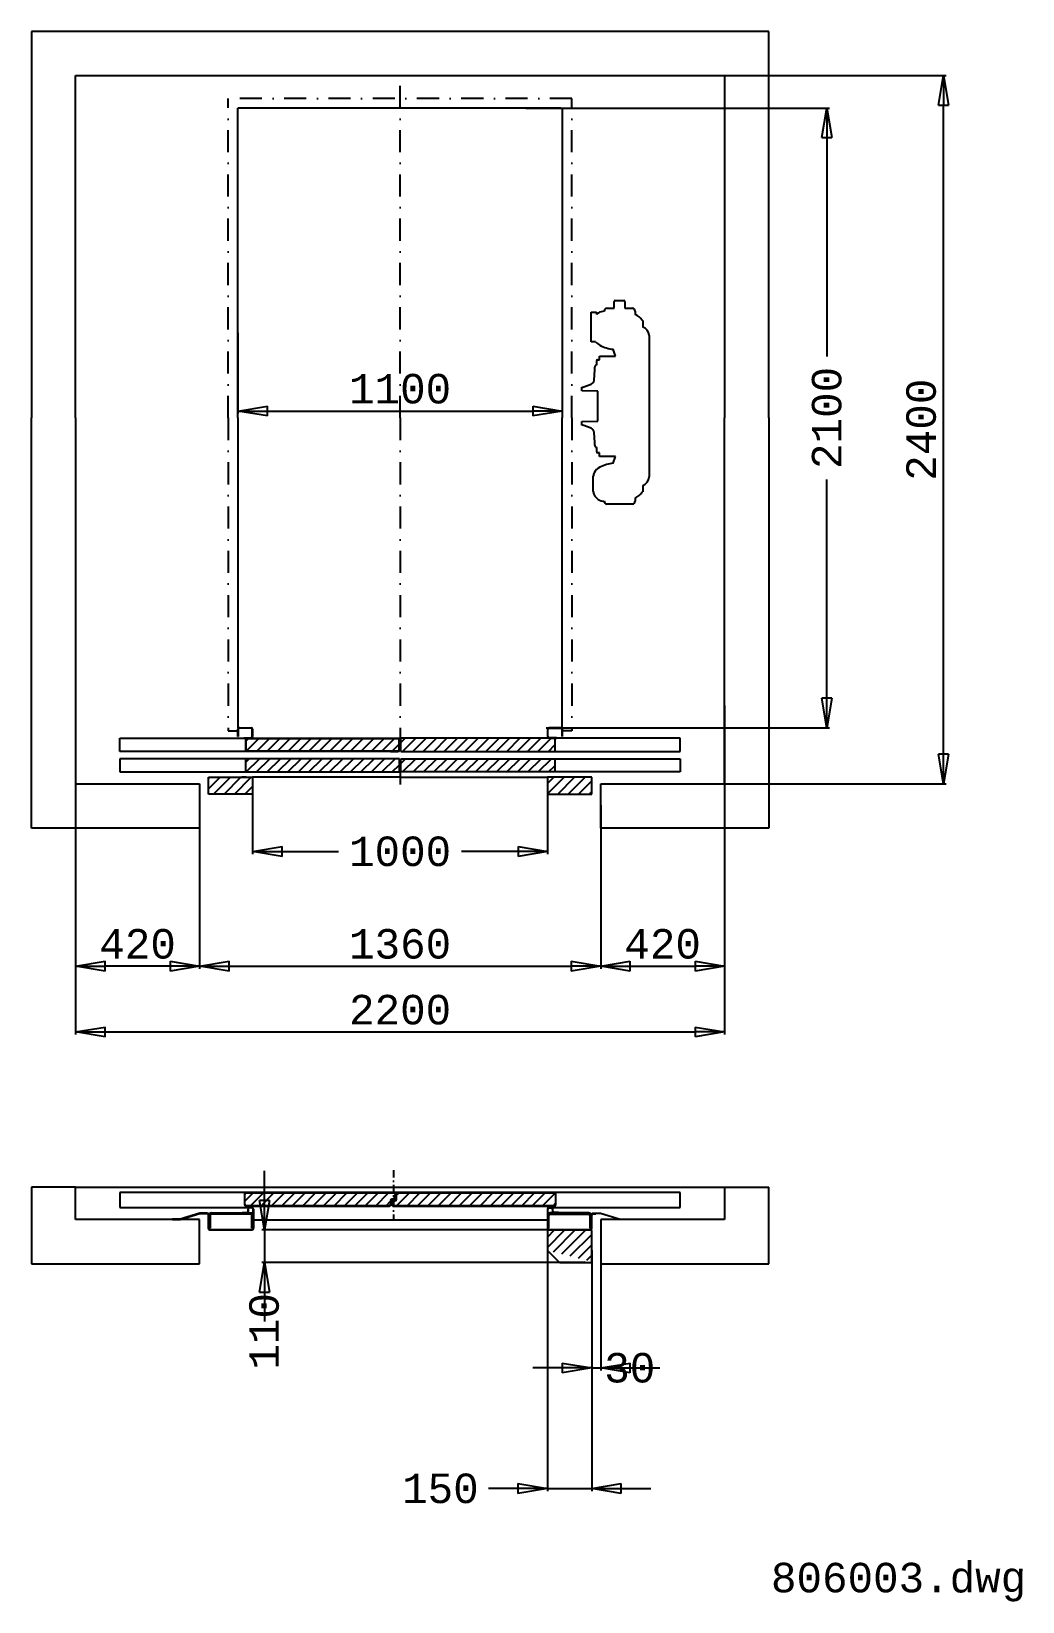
# Model space of a CAD drawing. Extents: x 66121 to 89453, y -8534 to 10021.
# Drawn here: x 75736 to 79096, y -2275 to 3047 of the extents above; entities that cross this region are included whole.
import ezdxf

# ---------------------------------------------------------------- set-up
doc = ezdxf.new("R2010")
doc.units = 0
doc.header["$LTSCALE"] = 50
doc.header["$MEASUREMENT"] = 0
doc.linetypes.add('DASHDOT', pattern=[1, 0.5, -0.25, 0, -0.25])
doc.layers.get('0').update_dxf_attribs({"linetype": 'CONTINUOUS'})
doc.layers.get('Defpoints').update_dxf_attribs({"linetype": 'CONTINUOUS'})
for name, color, linetype in [('CONT_35', 250, 'CONTINUOUS'), ('CONT_70', 5, 'CONTINUOUS'), ('DASHD_35', 40, 'DASHDOT'), ('DIM_MM', 7, 'CONTINUOUS'), ('HATCH_35', 6, 'CONTINUOUS'), ('TEXT_50', 7, 'CONTINUOUS')]:
    doc.layers.add(name, color=color, linetype=linetype)
doc.styles.get("Standard").update_dxf_attribs({"font": 'monotxt'})
doc.dimstyles.get("Standard").update_dxf_attribs({"dimscale": 50, "dimtxt": 2, "dimasz": 2, "dimexe": 0.18, "dimexo": 0, "dimgap": 0.5, "dimtad": 1, "dimdec": 0, "dimrnd": 1, "dimzin": 0, "dimdsep": 46, "dimtxsty": 'Standard', "dimblk": 'CLOSED', "dimcen": 0.09, "dimadec": 0, "dimazin": 0, "dimtfac": 1, "dimtdec": 0, "dimtmove": 2, "dimatfit": 0, "dimldrblk": 'CLOSED', "dimfxl": 1, "dimtolj": 1, "dimtzin": 0, "dimarcsym": 0})
pattern_1 = [(45, (67792.71502638557, -99032.94352298719), (-17.67766952966369, 17.67766952966369), [])]

# ---------------------------------------------------------------- blocks, each defined once
blk = doc.blocks.new('_Closed')
at = {"color": 0, "linetype": 'Continuous', "lineweight": -2}
for p, q in [((-1, 0.1666666666666667), (0, 0)), ((-1, 0.1666666666666667), (-1, -0.1666666666666667)), ((0, 0), (-1, -0.1666666666666667)), ((0, 0), (-1, 0))]:
    blk.add_line(p, q, dxfattribs=at)
blk = doc.blocks.new('*D61')
at = {"layer": 'Defpoints', "color": 0, "transparency": 16777216}
for p in [(77485.2187499195, -1056.470249636854), (77635.44609991956, -1083.788274086253), (77635.44609991956, -1891.462171250952)]:
    blk.add_point(p, dxfattribs=at)
at = {"layer": 'DIM_MM', "color": 0, "lineweight": -2, "transparency": 16777216}
for p, q in [((77485.2187499195, -1056.470249636854), (77485.2187499195, -1900.462171250952)), ((77635.44609991956, -1083.788274086253), (77635.44609991956, -1900.462171250952)), ((77385.2187499195, -1891.462171250952), (77285.2187499195, -1891.462171250952)), ((77485.2187499195, -1891.462171250952), (77635.44609991956, -1891.462171250952)), ((77735.44609991956, -1891.462171250952), (77835.44609991956, -1891.462171250952))]:
    blk.add_line(p, q, dxfattribs=at)
at = {"layer": 'DIM_MM', "color": 0, "lineweight": -2, "transparency": 16777216, "xscale": 100, "yscale": 100, "zscale": 100}
blk.add_blockref('_Closed', (77485.2187499195, -1891.462171250952), dxfattribs=at)
at = {"layer": 'DIM_MM', "color": 0, "lineweight": -2, "transparency": 16777216, "xscale": 100, "yscale": 100, "zscale": 100, "rotation": 180}
blk.add_blockref('_Closed', (77635.44609991956, -1891.462171250952), dxfattribs=at)
at = {"layer": 'DIM_MM', "color": 0, "transparency": 16777216, "insert": (77122.49256089464, -1891.462171250952), "char_height": 100, "attachment_point": 5}
blk.add_mtext('\\A1;150', dxfattribs=at)
blk = doc.blocks.new('*D62')
at = {"layer": 'Defpoints', "color": 0, "transparency": 16777216}
for p in [(77561.51435027292, -1015.115152885786), (76526.0827219722, -1125.600052884982), (77609.61819287293, -1125.600052884982)]:
    blk.add_point(p, dxfattribs=at)
at = {"layer": 'DIM_MM', "color": 0, "lineweight": -2, "transparency": 16777216}
for p, q in [((76526.0827219722, -915.115152885786), (76526.0827219722, -815.115152885786)), ((77561.51435027292, -1015.115152885786), (76517.0827219722, -1015.115152885786)), ((76526.0827219722, -1015.115152885786), (76526.0827219722, -1125.600052884982)), ((77609.61819287293, -1125.600052884982), (76517.0827219722, -1125.600052884982)), ((76526.0827219722, -1225.600052884982), (76526.0827219722, -1325.600052884982))]:
    blk.add_line(p, q, dxfattribs=at)
at = {"layer": 'DIM_MM', "color": 0, "lineweight": -2, "transparency": 16777216, "xscale": 100, "yscale": 100, "zscale": 100}
for p, rotation in [((76526.0827219722, -1015.115152885786), 270), ((76526.0827219722, -1125.600052884982), 90)]:
    blk.add_blockref('_Closed', p, dxfattribs=dict(at, rotation=rotation))
at = {"layer": 'DIM_MM', "color": 0, "transparency": 16777216, "insert": (76525.30753097628, -1358.643813633358), "char_height": 100, "attachment_point": 5, "rotation": 90}
blk.add_mtext('\\A1;110', dxfattribs=at)
blk = doc.blocks.new('*D63')
at = {"layer": 'Defpoints', "color": 0, "transparency": 16777216}
for p in [(75885.89156991118, 803.6057541132941), (78085.89156991118, 762.4057541136317), (78085.89156991118, -344.0942458866029)]:
    blk.add_point(p, dxfattribs=at)
at = {"layer": 'DIM_MM', "color": 0, "lineweight": -2, "transparency": 16777216}
for p, q in [((75885.89156991118, 803.6057541132941), (75885.89156991118, -353.0942458866029)), ((78085.89156991118, 762.4057541136317), (78085.89156991118, -353.0942458866029)), ((75985.89156991118, -344.0942458866029), (77985.89156991118, -344.0942458866029))]:
    blk.add_line(p, q, dxfattribs=at)
at = {"layer": 'DIM_MM', "color": 0, "lineweight": -2, "transparency": 16777216, "xscale": 100, "yscale": 100, "zscale": 100, "rotation": 180}
blk.add_blockref('_Closed', (75885.89156991118, -344.0942458866029), dxfattribs=at)
at = {"layer": 'DIM_MM', "color": 0, "lineweight": -2, "transparency": 16777216, "xscale": 100, "yscale": 100, "zscale": 100}
blk.add_blockref('_Closed', (78085.89156991118, -344.0942458866029), dxfattribs=at)
at = {"layer": 'DIM_MM', "color": 0, "transparency": 16777216, "insert": (76985.89156991118, -269.0942458866029), "char_height": 100, "attachment_point": 5}
blk.add_mtext('\\A1;2200', dxfattribs=at)
blk = doc.blocks.new('*D64')
at = {"layer": 'Defpoints', "color": 0, "transparency": 16777216}
for p in [(76305.89156990798, 410.0057541138704), (77665.89156990792, 424.5057541135502), (77665.89156990792, -121.0242458865941)]:
    blk.add_point(p, dxfattribs=at)
at = {"layer": 'DIM_MM', "color": 0, "lineweight": -2, "transparency": 16777216}
for p, q in [((76305.89156990798, 410.0057541138704), (76305.89156990798, -130.0242458865941)), ((77665.89156990792, 424.5057541135502), (77665.89156990792, -130.0242458865941)), ((76405.89156990798, -121.0242458865941), (77565.89156990792, -121.0242458865941))]:
    blk.add_line(p, q, dxfattribs=at)
at = {"layer": 'DIM_MM', "color": 0, "lineweight": -2, "transparency": 16777216, "xscale": 100, "yscale": 100, "zscale": 100, "rotation": 180}
blk.add_blockref('_Closed', (76305.89156990798, -121.0242458865941), dxfattribs=at)
at = {"layer": 'DIM_MM', "color": 0, "lineweight": -2, "transparency": 16777216, "xscale": 100, "yscale": 100, "zscale": 100}
blk.add_blockref('_Closed', (77665.89156990792, -121.0242458865941), dxfattribs=at)
at = {"layer": 'DIM_MM', "color": 0, "transparency": 16777216, "insert": (76985.89156990795, -46.02424588659413), "char_height": 100, "attachment_point": 5}
blk.add_mtext('\\A1;1360', dxfattribs=at)
blk = doc.blocks.new('*D65')
at = {"layer": 'Defpoints', "color": 0, "transparency": 16777216}
for p in [(76485.89156990801, 482.5057541137248), (77485.8915699079, 484.8057541138296), (77485.8915699079, 267.5957541134885)]:
    blk.add_point(p, dxfattribs=at)
at = {"layer": 'DIM_MM', "color": 0, "lineweight": -2, "transparency": 16777216}
for p, q in [((76485.89156990801, 482.5057541137248), (76485.89156990801, 258.5957541134885)), ((77485.8915699079, 484.8057541138296), (77485.8915699079, 258.5957541134885)), ((76585.89156990801, 267.5957541134885), (76777.55823657462, 267.5957541134885)), ((77385.8915699079, 267.5957541134885), (77194.22490324128, 267.5957541134885))]:
    blk.add_line(p, q, dxfattribs=at)
at = {"layer": 'DIM_MM', "color": 0, "lineweight": -2, "transparency": 16777216, "xscale": 100, "yscale": 100, "zscale": 100, "rotation": 180}
blk.add_blockref('_Closed', (76485.89156990801, 267.5957541134885), dxfattribs=at)
at = {"layer": 'DIM_MM', "color": 0, "lineweight": -2, "transparency": 16777216, "xscale": 100, "yscale": 100, "zscale": 100}
blk.add_blockref('_Closed', (77485.8915699079, 267.5957541134885), dxfattribs=at)
at = {"layer": 'DIM_MM', "color": 0, "transparency": 16777216, "insert": (76985.89156990795, 267.5957541134885), "char_height": 100, "attachment_point": 5}
blk.add_mtext('\\A1;1000', dxfattribs=at)
blk = doc.blocks.new('*D66')
at = {"layer": 'Defpoints', "color": 0, "transparency": 16777216}
for p in [(76435.89156990728, 2025.605754113407), (77535.89156990801, 1954.305754113797), (77535.89156990801, 1760.505754113605)]:
    blk.add_point(p, dxfattribs=at)
at = {"layer": 'DIM_MM', "color": 0, "lineweight": -2, "transparency": 16777216}
for p, q in [((76435.89156990728, 2025.605754113407), (76435.89156990728, 1751.505754113605)), ((77535.89156990801, 1954.305754113797), (77535.89156990801, 1751.505754113605)), ((76535.89156990728, 1760.505754113605), (77435.89156990801, 1760.505754113605))]:
    blk.add_line(p, q, dxfattribs=at)
at = {"layer": 'DIM_MM', "color": 0, "lineweight": -2, "transparency": 16777216, "xscale": 100, "yscale": 100, "zscale": 100, "rotation": 180}
blk.add_blockref('_Closed', (76435.89156990728, 1760.505754113605), dxfattribs=at)
at = {"layer": 'DIM_MM', "color": 0, "lineweight": -2, "transparency": 16777216, "xscale": 100, "yscale": 100, "zscale": 100}
blk.add_blockref('_Closed', (77535.89156990801, 1760.505754113605), dxfattribs=at)
at = {"layer": 'DIM_MM', "color": 0, "transparency": 16777216, "insert": (76985.89156990765, 1835.505754113605), "char_height": 100, "attachment_point": 5}
blk.add_mtext('\\A1;1100', dxfattribs=at)
blk = doc.blocks.new('*D67')
at = {"layer": 'Defpoints', "color": 0, "transparency": 16777216}
for p in [(75885.89156991118, 659.7057541134454), (76305.89156990807, 434.5057541134047), (75885.89156991118, -121.0242458865941)]:
    blk.add_point(p, dxfattribs=at)
at = {"layer": 'DIM_MM', "color": 0, "lineweight": -2, "transparency": 16777216}
for p, q in [((75885.89156991118, 659.7057541134454), (75885.89156991118, -130.0242458865941)), ((76305.89156990807, 434.5057541134047), (76305.89156990807, -130.0242458865941)), ((76205.89156990807, -121.0242458865941), (75985.89156991118, -121.0242458865941))]:
    blk.add_line(p, q, dxfattribs=at)
at = {"layer": 'DIM_MM', "color": 0, "lineweight": -2, "transparency": 16777216, "xscale": 100, "yscale": 100, "zscale": 100, "rotation": 180}
blk.add_blockref('_Closed', (75885.89156991118, -121.0242458865941), dxfattribs=at)
at = {"layer": 'DIM_MM', "color": 0, "lineweight": -2, "transparency": 16777216, "xscale": 100, "yscale": 100, "zscale": 100}
blk.add_blockref('_Closed', (76305.89156990807, -121.0242458865941), dxfattribs=at)
at = {"layer": 'DIM_MM', "color": 0, "transparency": 16777216, "insert": (76095.89156990963, -46.02424588659414), "char_height": 100, "attachment_point": 5}
blk.add_mtext('\\A1;420', dxfattribs=at)
blk = doc.blocks.new('*D91')
at = {"layer": 'Defpoints', "color": 0, "transparency": 16777216}
for p in [(77635.44609991956, -1083.412779956705), (77665.89156991974, -1088.859644496375), (77665.89156991974, -1482.724798066918)]:
    blk.add_point(p, dxfattribs=at)
at = {"layer": 'DIM_MM', "color": 0, "lineweight": -2, "transparency": 16777216}
for p, q in [((77635.44609991956, -1083.412779956705), (77635.44609991956, -1491.724798066918)), ((77665.89156991974, -1088.859644496375), (77665.89156991974, -1491.724798066918)), ((77535.44609991956, -1482.724798066918), (77435.44609991956, -1482.724798066918)), ((77635.44609991956, -1482.724798066918), (77665.89156991974, -1482.724798066918)), ((77765.89156991974, -1482.724798066918), (77865.89156991974, -1482.724798066918))]:
    blk.add_line(p, q, dxfattribs=at)
at = {"layer": 'DIM_MM', "color": 0, "lineweight": -2, "transparency": 16777216, "xscale": 100, "yscale": 100, "zscale": 100}
blk.add_blockref('_Closed', (77635.44609991956, -1482.724798066918), dxfattribs=at)
at = {"layer": 'DIM_MM', "color": 0, "lineweight": -2, "transparency": 16777216, "xscale": 100, "yscale": 100, "zscale": 100, "rotation": 180}
blk.add_blockref('_Closed', (77665.89156991974, -1482.724798066918), dxfattribs=at)
at = {"layer": 'DIM_MM', "color": 0, "transparency": 16777216, "insert": (77764.52297704981, -1482.724798066918), "char_height": 100, "attachment_point": 5}
blk.add_mtext('\\A1;30', dxfattribs=at)
blk = doc.blocks.new('*D92')
at = {"layer": 'Defpoints', "color": 0, "transparency": 16777216}
for p in [(77890.81156991122, 2897.065754114068), (78827.91156991123, 2897.065754114068), (77819.61156991118, 497.0657541133442)]:
    blk.add_point(p, dxfattribs=at)
at = {"layer": 'DIM_MM', "color": 0, "lineweight": -2, "transparency": 16777216}
for p, q in [((77890.81156991122, 2897.065754114068), (78836.91156991123, 2897.065754114068)), ((78827.91156991123, 597.0657541133439), (78827.91156991123, 2797.065754114068)), ((77819.61156991118, 497.0657541133442), (78836.91156991123, 497.0657541133439))]:
    blk.add_line(p, q, dxfattribs=at)
at = {"layer": 'DIM_MM', "color": 0, "lineweight": -2, "transparency": 16777216, "xscale": 100, "yscale": 100, "zscale": 100}
for p, rotation in [((78827.91156991123, 2897.065754114068), 90), ((78827.91156991123, 497.0657541133439), 270)]:
    blk.add_blockref('_Closed', p, dxfattribs=dict(at, rotation=rotation))
at = {"layer": 'DIM_MM', "color": 0, "transparency": 16777216, "insert": (78752.91156991123, 1697.065754113719), "char_height": 100, "attachment_point": 5, "rotation": 90}
blk.add_mtext('\\A1;2400', dxfattribs=at)
blk = doc.blocks.new('*D93')
at = {"layer": 'Defpoints', "color": 0, "transparency": 16777216}
for p in [(77412.2115699102, 2787.065754110576), (78432.71156991119, 2787.065754110576), (77480.7115699118, 687.0657541127621)]:
    blk.add_point(p, dxfattribs=at)
at = {"layer": 'DIM_MM', "color": 0, "lineweight": -2, "transparency": 16777216}
for p, q in [((77412.2115699102, 2787.065754110576), (78441.71156991119, 2787.065754110576)), ((78432.71156991119, 2687.065754110576), (78432.71156991119, 1945.399087444988)), ((78432.71156991119, 787.0657541127617), (78432.71156991119, 1528.732420778321)), ((77480.7115699118, 687.0657541127621), (78441.71156991119, 687.0657541127617))]:
    blk.add_line(p, q, dxfattribs=at)
at = {"layer": 'DIM_MM', "color": 0, "lineweight": -2, "transparency": 16777216, "xscale": 100, "yscale": 100, "zscale": 100}
for p, rotation in [((78432.71156991119, 2787.065754110576), 90), ((78432.71156991119, 687.0657541127617), 270)]:
    blk.add_blockref('_Closed', p, dxfattribs=dict(at, rotation=rotation))
at = {"layer": 'DIM_MM', "color": 0, "transparency": 16777216, "insert": (78432.71156991119, 1737.065754111667), "char_height": 100, "attachment_point": 5, "rotation": 90}
blk.add_mtext('\\A1;2100', dxfattribs=at)
blk = doc.blocks.new('*D94')
at = {"layer": 'Defpoints', "color": 0, "transparency": 16777216}
for p in [(78085.89156991118, 630.7057541133581), (77665.89156990818, 382.1057541136433), (78085.89156991118, -121.0242458865941)]:
    blk.add_point(p, dxfattribs=at)
at = {"layer": 'DIM_MM', "color": 0, "lineweight": -2, "transparency": 16777216}
for p, q in [((78085.89156991118, 630.7057541133581), (78085.89156991118, -130.0242458865941)), ((77665.89156990818, 382.1057541136433), (77665.89156990818, -130.0242458865941)), ((77765.89156990818, -121.0242458865941), (77985.89156991118, -121.0242458865941))]:
    blk.add_line(p, q, dxfattribs=at)
at = {"layer": 'DIM_MM', "color": 0, "lineweight": -2, "transparency": 16777216, "xscale": 100, "yscale": 100, "zscale": 100, "rotation": 180}
blk.add_blockref('_Closed', (77665.89156990818, -121.0242458865941), dxfattribs=at)
at = {"layer": 'DIM_MM', "color": 0, "lineweight": -2, "transparency": 16777216, "xscale": 100, "yscale": 100, "zscale": 100}
blk.add_blockref('_Closed', (78085.89156991118, -121.0242458865941), dxfattribs=at)
at = {"layer": 'DIM_MM', "color": 0, "transparency": 16777216, "insert": (77875.89156990968, -46.02424588659414), "char_height": 100, "attachment_point": 5}
blk.add_mtext('\\A1;420', dxfattribs=at)

msp = doc.modelspace()

# ---------------------------------------------------------------- hatches: boundary and pattern name
at = {"layer": 'HATCH_35'}
h = msp.add_hatch(dxfattribs=at)
h.set_pattern_fill('ANSI31', color=256, scale=200, style=0)
h.set_pattern_definition(pattern_1)
h.paths.add_polyline_path([(76485.8915699081, 519.0657541172877), (76335.89156990818, 519.0657541158325), (76335.8915699081, 462.0657541129513), (76485.89156990801, 462.0657541165892)])
h.paths.add_polyline_path([(76983.39156990804, 582.0657541139262), (76461.39156990801, 582.0657541139262), (76461.39156990801, 537.0657541134897), (76983.39156990804, 537.0657541134897)])
h.paths.add_polyline_path([(76982.39156990801, 651.0657541136206), (76462.39156990795, 651.0657541136206), (76462.39156990795, 608.0657541135915), (76982.39156990801, 608.0657541135915)])
h = msp.add_hatch(dxfattribs=at)
h.set_pattern_fill('ANSI31', color=256, scale=200, style=0)
h.set_pattern_definition(pattern_1)
h.paths.add_polyline_path([(77510.39156990798, 652.0657541116416), (77490.89156990792, 652.0657541116416), (76988.39156990786, 652.0657541136352), (76988.39156990786, 607.0657541139262), (77510.39156990798, 607.0657541139262)])
h.paths.add_polyline_path([(77510.39156990798, 582.0657541139262), (76988.39156990786, 582.0657541139262), (76988.39156990786, 537.0657541134897), (77510.39156990798, 537.0657541134897)])
h.paths.add_polyline_path([(77635.89156990772, 519.0657541158325), (77485.89156990792, 519.0657541172877), (77485.89156990792, 462.0657541165892), (77635.89156990792, 462.0657541122237)])
h = msp.add_hatch(dxfattribs=at)
h.set_pattern_fill('ANSI31', color=256, scale=200, style=0)
h.set_pattern_definition(pattern_1)
edge = h.paths.add_edge_path()
edge.add_line((76949.64753391093, -932.9123838853102), (76463.19316489951, -932.9123838853102))
edge.add_arc((76463.19316489951, -928.8529878850804), 4.059395999981887, 180, 270, ccw=False)
edge.add_line((76459.13376889954, -928.8529878850804), (76459.13376889963, -893.3332728852529))
edge.add_arc((76463.19316489951, -893.3332728852529), 4.059395999845744, 90, 180, ccw=False)
edge.add_line((76463.19316489951, -889.2738768857507), (76964.87026891098, -889.2738768857507))
edge.add_arc((76964.87026891098, -893.3332728852529), 4.059395999999769, 0, 90, ccw=False)
edge.add_line((76968.92966491095, -893.3332728852529), (76968.92966491095, -906.526309885272))
edge.add_arc((76964.87026891098, -906.526309885272), 4.059395999996885, -90, 0, ccw=False)
edge.add_line((76964.87026891098, -910.5857058847741), (76958.78117491101, -910.5857058847741))
edge.add_arc((76958.78117491101, -915.6599508850613), 5.074244999998269, 90, 180)
edge.add_line((76953.70692991099, -915.6599508850613), (76953.70692991099, -928.8529878850804))
edge.add_arc((76949.64753391093, -928.8529878850804), 4.059395999999193, -90, 0, ccw=False)
h = msp.add_hatch(dxfattribs=at)
h.set_pattern_fill('ANSI31', color=256, scale=200, style=0)
h.set_pattern_definition(pattern_1)
edge = h.paths.add_edge_path()
edge.add_arc((76962.84057091095, -928.8529878850804), 4.059395999999769, 180, 270)
edge.add_line((76962.84057091095, -932.9123838853102), (77508.58997492286, -932.9123838853102))
edge.add_arc((77508.58997492286, -928.8529878850804), 4.059395999998616, 270, 360)
edge.add_line((77512.64937092282, -928.8529878850804), (77512.64937092282, -893.3332728852529))
edge.add_arc((77508.58997492286, -893.3332728852529), 4.059395999998616, 0, 90)
edge.add_line((77508.58997492286, -889.2738768857507), (76978.063305911, -889.2738768857507))
edge.add_arc((76978.063305911, -893.3332728852529), 4.059395999999769, 90, 180)
edge.add_line((76974.00390991094, -893.3332728852529), (76974.00390991094, -911.1946152848086))
edge.add_arc((76968.52372531101, -911.1946152848086), 5.480184599999053, -90, 0, ccw=False)
edge.add_line((76968.52372531101, -916.6747998851188), (76962.84057091095, -916.6747998851188))
edge.add_arc((76962.84057091095, -920.7341958853485), 4.059396000000346, 90, 180)
edge.add_line((76958.78117491101, -920.7341958853485), (76958.78117491101, -928.8529878850804))
h = msp.add_hatch(dxfattribs=at)
h.set_pattern_fill('ANSI31', color=256, scale=200, style=0)
h.set_pattern_definition([(45, (67906.13875639728, -99041.94352298719), (-17.67766952966369, 17.67766952966369), [])])
edge = h.paths.add_edge_path()
edge.add_arc((77631.38670391953, -1121.540656884563), 4.059395999999769, 270, 360)
edge.add_arc((77489.27814591955, -1083.324636006828), 4.059395999999769, 180, 225.0000000006586)
edge.add_line((77486.40771948043, -1086.195062445868), (77524.62374035863, -1124.411083323603))
edge.add_line((77527.49416679775, -1125.600052884793), (77631.38670391953, -1125.600052884793))
edge.add_line((77635.44609991947, -1121.540656884563), (77635.44609991947, -1019.174548886554))
edge.add_arc((77631.38670391953, -1019.174548886554), 4.059395999999769, 0, 90)
edge.add_line((77490.29299491961, -1015.115152883414), (77631.38670391962, -1015.115152887052))
edge.add_arc((77489.27814591955, -1019.174548884372), 4.059395999999769, 90, 180)
edge.add_line((77485.2187499195, -1019.174548884372), (77485.2187499195, -1083.324636006828))

# ---------------------------------------------------------------- linework, layer by layer
at = {"layer": 'CONT_35', "ltscale": 3}
for p, q in [((77530.89156982832, 2787.06575411513), (76435.89156990763, 2787.065754073657)), ((76435.89156990708, 1737.065754114403), (76435.89156990763, 2787.065754073657)), ((77535.89156990763, 2787.06575411513), (77535.89156990818, 1737.065754114403)), ((77711.67156990839, 2108.561365302259), (77711.67156990839, 2132.067656476531)), ((77714.67156990836, 2135.067656476414), (77744.4115699084, 2135.067656476414)), ((77747.41156990838, 2132.067656476531), (77747.41156990847, 2108.567420218125)), ((77633.96156971538, 1995.518509282076), (77633.96156971538, 2095.01850928161)), ((77633.96156971538, 2095.01850928161), (77651.46156971541, 2095.018509282338)), ((77651.46156971541, 2095.018509282338), (77651.46156971541, 2087.271826670141)), ((77657.57202632312, 2092.549334660973), (77657.59390784986, 2092.562442208393)), ((77678.17499466971, 2098.981035964491), (77678.20129281678, 2098.982745586065)), ((77686.469868363, 2108.557095739772), (77711.67156990839, 2108.561365302259)), ((77747.41156990847, 2108.567420218125), (77774.14868877767, 2108.571949904101)), ((77774.14868877767, 2108.571949904101), (77774.1486910164, 2108.57194959851)), ((77782.52165959837, 2098.976162675783), (77782.52165959837, 2087.977974202178)), ((77806.42153506557, 2067.282002028762), (77808.28782938432, 2066.76847865335)), ((77808.28782938432, 2066.76847865335), (77808.28782938432, 2045.028478653214)), ((77648.64906453021, 1995.518509282076), (77633.96156971538, 1995.518509282076)), ((77715.63439024246, 1946.725754050814), (77708.66347292802, 1969.776653468827)), ((77829.9615697152, 2016.585559330517), (77829.96156971538, 1536.945948897002)), ((77652.39156993918, 1916.623871005388), (77652.39156993918, 1931.326067838629)), ((77655.39156993918, 1934.326067838512), (77662.39156990859, 1934.326067838512)), ((77662.39156990848, 1946.725754050814), (77715.63439024246, 1946.725754050814)), ((77662.39156990859, 1934.326067838512), (77662.39156990848, 1946.725754050814)), ((77643.34479377037, 1865.505515775541), (77645.8915699083, 1899.765754237407)), ((77645.8915699083, 1899.765754237407), (77645.89156990821, 1908.76575417594)), ((77602.39156990318, 1840.765754114065), (77605.35650547835, 1840.858238058965)), ((77602.39156990309, 1828.765754114531), (77602.39156990318, 1840.765754114065)), ((77655.89156990816, 1827.229489405247), (77602.39156990309, 1828.765754114531)), ((77605.35650547835, 1840.858238058965), (77633.30127022663, 1851.233335065146)), ((77655.89156990816, 1726.302018822273), (77655.89156990816, 1827.229489405247)), ((76435.89156990708, 1737.065754114403), (76435.89156990763, 687.0657541129513)), ((77535.89156990763, 687.0657541129513), (77535.89156990818, 1737.065754113675)), ((77602.39156990309, 1724.765754112988), (77655.89156990816, 1726.302018822273)), ((77602.39156990318, 1712.765754113454), (77602.39156990309, 1724.765754112988)), ((77605.35650547835, 1712.673270168554), (77602.39156990318, 1712.765754113454)), ((77633.30127022663, 1702.298173162373), (77605.35650547835, 1712.673270168554)), ((77645.8915699083, 1653.765753990112), (77643.34479377037, 1688.025992451978)), ((77645.89156990821, 1644.765754050852), (77645.8915699083, 1653.765753990112)), ((77652.39156993918, 1622.205440388891), (77652.39156993918, 1636.907637222132)), ((77662.39156990859, 1619.205440389007), (77655.39156993918, 1619.205440389007)), ((77662.39156990848, 1606.805754176705), (77662.39156990859, 1619.205440389007)), ((77715.63439024246, 1606.805754176705), (77662.39156990848, 1606.805754176705)), ((77708.66347292802, 1583.754854758692), (77715.63439024246, 1606.805754176705)), ((77640.94820304296, 1487.522264776882), (77640.94820304296, 1539.784012081756)), ((77808.28782938441, 1508.503029574305), (77808.28782938441, 1486.763029574169)), ((77774.14868847444, 1444.95956054113), (77686.469868363, 1444.974412487747)), ((77782.52165959837, 1465.553534024613), (77782.52165959837, 1454.555347810921)), ((77808.28782938441, 1486.763029574169), (77806.42153506557, 1486.24950619803)), ((76035.89156990827, 652.0657541138244), (76983.39156990804, 652.0657541138244)), ((76035.89156990827, 607.0657541141154), (76035.89156990827, 652.0657541138244)), ((76403.39156990757, 676.0657541136206), (76435.89156990763, 676.0657541136206)), ((76435.89156990763, 657.065754114843), (76435.89156990746, 682.0657541141154)), ((76436.89156990766, 657.065754114843), (76435.89156990763, 657.065754114843)), ((76436.89156990749, 682.0657541141154), (76436.89156990766, 657.065754114843)), ((76440.89156990766, 687.0657541144064), (76480.89156990798, 687.0657541107685)), ((76480.89156990807, 686.0657541112923), (76440.89156990757, 686.0657541142027)), ((76455.8915699079, 653.0657541111177), (76480.89156990798, 653.0657541111177)), ((76455.8915699079, 652.065754110914), (76455.8915699079, 653.0657541111177)), ((76480.89156990798, 652.065754110914), (76455.8915699079, 652.065754110914)), ((76461.39156990792, 652.0657541138244), (76461.39156990801, 607.0657541141154)), ((76462.39156990795, 651.0657541136206), (76982.39156990801, 651.0657541136206)), ((76462.39156990795, 651.0657541136206), (76462.39156990795, 608.0657541135915)), ((76484.89156990798, 657.065754111205), (76484.8915699079, 682.065754111205)), ((76485.89156990792, 682.065754111205), (76485.89156990792, 657.065754111205)), ((76982.39156990801, 608.0657541135915), (76982.39156990801, 651.0657541136206)), ((76983.39156990804, 607.0657541141154), (76983.39156990804, 652.0657541138244)), ((76988.39156990786, 607.0657541141154), (76988.39156990786, 652.0657541138244)), ((77485.89156990792, 682.065754111205), (77485.89156990792, 657.065754111205)), ((77486.89156990792, 657.065754111205), (77486.89156990792, 682.065754111205)), ((77530.89156990763, 687.065754115134), (77490.89156990784, 687.0657541114961)), ((77490.89156990775, 686.0657541112923), (77530.89156990772, 686.0657541149303)), ((77515.89156990792, 653.0657541111177), (77490.89156990792, 653.0657541111177)), ((77490.89156990792, 652.0657541116416), (77515.89156990792, 652.0657541116416)), ((77510.39156990798, 652.0657541138244), (77510.39156990798, 607.0657541141154)), ((77515.89156990792, 652.0657541116416), (77515.89156990792, 653.0657541111177)), ((77534.8915699078, 682.065754114843), (77534.8915699076, 657.065754114843)), ((77534.8915699076, 657.065754114843), (77535.89156990763, 657.065754114843)), ((77535.89156990763, 657.065754114843), (77535.8915699078, 682.065754114843)), ((77568.39156990862, 676.0657541136206), (77535.89156990763, 676.0657541136206)), ((77935.89156990772, 607.0657541133878), (77935.89156990772, 652.0657541138244)), ((76983.39156990804, 607.0657541141154), (76035.89156990827, 607.0657541141154)), ((76982.39156990801, 608.0657541135915), (76462.39156990795, 608.0657541135915)), ((76953.39156990801, 607.0657541133878), (76978.39156990801, 607.0657541133878)), ((76035.89156990827, 582.0657541141154), (76035.89156990827, 537.0657541136788)), ((76461.39156990801, 582.0657541141154), (76461.39156990801, 537.0657541136788)), ((76983.39156990804, 537.0657541136788), (76983.39156990804, 582.0657541141154)), ((76988.39156990786, 537.0657541136788), (76988.39156990786, 582.0657541141154)), ((77510.39156990798, 582.0657541141154), (77510.39156990798, 537.0657541136788)), ((77935.89156990763, 582.0657541133878), (77935.89156990763, 537.0657541136788)), ((76335.89156990818, 519.0657541158325), (76485.8915699081, 519.0657541172877)), ((76335.8915699081, 462.0657541129513), (76335.89156990818, 519.0657541158325)), ((76463.89156990897, 519.0657541165601), (76448.89156991092, 519.0657541165601)), ((76985.89156990801, 519.0657541172877), (76485.89156990792, 519.0657541172877)), ((76485.8915699081, 519.0657541172877), (76485.89156990801, 462.0657541165892)), ((76985.89156990801, 519.0657541172877), (77485.8915699081, 519.0657541172877)), ((77635.89156990772, 519.0657541158325), (77485.89156990792, 519.0657541172877)), ((77485.89156990792, 519.0657541172877), (77485.89156990792, 462.0657541165892)), ((77635.89156990792, 462.0657541122237), (77635.89156990772, 519.0657541158325)), ((76485.89156990801, 462.0657541165892), (76335.8915699081, 462.0657541129513)), ((77485.89156990792, 462.0657541165892), (77635.89156990792, 462.0657541122237))]:
    msp.add_line(p, q, dxfattribs=at)
at = {"layer": 'CONT_35'}
for p, q in [((75885.89156991118, -869.9917458861146), (78085.89156991118, -869.9917458861146)), ((77935.89156990763, -888.2590278856933), (76035.89156990827, -888.2590278856933)), ((76035.89156990827, -888.2590278856933), (76035.89156990827, -939.0014778856548)), ((76458.11891989957, -893.3332728852529), (76458.11891989948, -928.8529878850804)), ((76459.13376889954, -928.8529878850804), (76459.13376889963, -893.3332728852529)), ((76964.87026891098, -888.2590278856933), (76463.19316489951, -888.2590278856933)), ((76463.19316489951, -889.2738768857507), (76964.87026891098, -889.2738768857507)), ((76968.92966491095, -893.3332728852529), (76968.92966491095, -906.526309885272)), ((76969.944513911, -906.526309885272), (76969.944513911, -893.3332728852529)), ((76972.989060911, -893.3332728852529), (76972.989060911, -911.1946152848086)), ((76974.00390991094, -911.1946152848086), (76974.00390991094, -893.3332728852529)), ((77508.58997492286, -888.2590278856933), (76978.063305911, -888.2590278856933)), ((76978.063305911, -889.2738768857507), (77508.58997492286, -889.2738768857507)), ((77512.64937092282, -893.3332728852529), (77512.64937092282, -928.8529878850804)), ((77513.66421992288, -928.8529878850804), (77513.66421992288, -893.3332728852529)), ((77935.89156990763, -939.0014778856548), (77935.89156990763, -888.2590278856933)), ((76035.89156990827, -939.0014778856548), (76483.49014490293, -939.0014778856548)), ((76306.90641890303, -957.776184385626), (76239.78046705486, -978.0731643853196)), ((76332.27764390301, -957.776184385626), (76306.90641890303, -957.776184385626)), ((76332.27764390301, -959.2984578853484), (76332.27764390301, -957.776184385626)), ((76346.48552990536, -957.2687598830507), (76479.43074890343, -957.2687598823231)), ((76451.01497690435, -956.2539108822657), (76466.23771190413, -956.2539108822657)), ((76451.0149769058, -957.2687598823231), (76451.01497690435, -956.2539108822657)), ((76466.23771190387, -957.2687598823231), (76451.0149769058, -957.2687598823231)), ((76949.64753391093, -932.9123838853102), (76463.19316489951, -932.9123838853102)), ((76463.19316489951, -933.92723288464), (76949.64753391093, -933.9272328853676)), ((76470.2971079039, -952.1945148827635), (76470.29710790346, -944.0757228830316)), ((76471.31195690343, -944.0757228830316), (76471.31195690387, -952.194514882036)), ((76475.37135290346, -939.0014778827444), (76483.49014490293, -939.0014778827444)), ((76483.49014490293, -940.0163268828019), (76475.37135290311, -940.0163268828019)), ((76487.5495409029, -1010.040907883127), (76487.5495409029, -944.0757228830316)), ((76488.56438990284, -944.0757228830316), (76488.56438990284, -1010.040907883127)), ((76953.70692991099, -915.6599508850613), (76953.70692991099, -928.8529878850804)), ((76954.72177891096, -928.8529878850804), (76954.72177891096, -915.6599508850613)), ((76957.76632591095, -920.7341958853485), (76957.76632591095, -928.8529878850804)), ((76964.87026891098, -910.5857058847741), (76958.78117491101, -910.5857058847741)), ((76958.78117491101, -911.6005548848316), (76964.87026891098, -911.6005548848316)), ((76958.78117491101, -928.8529878850804), (76958.78117491101, -920.7341958853485)), ((76968.52372531101, -915.6599508850613), (76962.84057091095, -915.6599508850613)), ((76962.84057091095, -916.6747998851188), (76968.52372531101, -916.6747998851188)), ((77508.58997492286, -932.9123838853102), (76962.84057091095, -932.9123838853102)), ((76962.84057091095, -933.9272328853676), (77508.58997492286, -933.9272328853676)), ((77485.21874991959, -944.0757228830316), (77485.21874991959, -1010.040907883127)), ((77486.23359891956, -1010.040907883127), (77486.23359891956, -944.0757228830316)), ((77490.29299491961, -939.0014778856548), (77935.89156990763, -939.0014778856548)), ((77498.411786919, -939.0014778827444), (77490.29299491961, -939.0014778827444)), ((77490.29299491961, -940.0163268828019), (77498.41178691934, -940.0163268828019)), ((77625.29760991709, -957.2687598830507), (77494.35239091903, -957.2687598823231)), ((77502.47118291911, -944.0757228830316), (77502.47118291858, -952.194514882036)), ((77503.48603191855, -952.1945148827635), (77503.48603191899, -944.0757228830316)), ((77522.76816291807, -956.2539108822657), (77507.54542791832, -956.2539108822657)), ((77507.54542791858, -957.2687598823231), (77522.76816291662, -957.2687598830507)), ((77522.76816291662, -957.2687598830507), (77522.76816291807, -956.2539108822657)), ((77639.50549591944, -957.776184385626), (77664.87672091942, -957.776184385626)), ((77639.50549591944, -959.2984578853484), (77639.50549591944, -957.776184385626)), ((77664.87672091942, -957.776184385626), (77732.00267276767, -978.0731643853196)), ((76239.78046705486, -978.0731643853196), (76214.41116156953, -978.0731643853196)), ((76214.41116156953, -979.595437885042), (76214.41116156953, -978.0731643853196)), ((76214.41116156953, -979.595437885042), (76239.78046705486, -979.595437885042)), ((76239.78046705486, -979.595437885042), (76306.90641890303, -959.2984578853484)), ((76306.90641890303, -959.2984578853484), (76332.27764390301, -959.2984578853484)), ((76322.12915390308, -959.2984578889864), (76332.27764390182, -959.2984578868036)), ((76322.12915390308, -960.3133068854058), (76322.12915390308, -959.2984578889864)), ((76332.27764390301, -960.3133068854058), (76322.12915390308, -960.3133068854058)), ((76336.33703990295, -1010.040907886765), (76336.33703990307, -964.3727028856356)), ((76337.35188890301, -964.3727028863632), (76337.35188890292, -1010.040907886765)), ((76338.3667379067, -1009.026058882342), (76338.36673790589, -965.3875518827826)), ((76342.42613390731, -1009.026058882342), (76338.3667379067, -1009.026058882342)), ((76342.42613390539, -965.3875518827826), (76342.42613390731, -1009.026058882342)), ((76479.4307489036, -961.3281558825529), (76346.48552990519, -961.3281558825529)), ((76483.49014490558, -1009.026058882342), (76483.49014490366, -965.387551882055)), ((76487.54954090551, -1009.026058882342), (76483.49014490558, -1009.026058882342)), ((76487.5495409038, -965.387551882055), (76487.54954090551, -1009.026058882342)), ((77485.21874991959, -982.1325603855494), (76488.56438990275, -982.1325603848218)), ((77486.23359891865, -965.387551882055), (77486.23359891685, -1009.026058882342)), ((77486.23359891685, -1009.026058882342), (77490.29299491688, -1009.026058882342)), ((77490.29299491688, -1009.026058882342), (77490.2929949188, -965.387551882055)), ((77494.35239091885, -961.3281558825529), (77625.29760991727, -961.3281558825529)), ((77629.35700591706, -965.3875518827826), (77629.35700591514, -1009.026058882342)), ((77629.35700591514, -1009.026058882342), (77633.41640191572, -1009.026058882342)), ((77633.41640191572, -1009.026058882342), (77633.41640191656, -965.3875518827826)), ((77634.43125091941, -964.3727028870908), (77634.43125091953, -1010.040907886765)), ((77635.44609991947, -1010.040907886765), (77635.44609991938, -964.3727028856356)), ((77664.87672091942, -959.2984578853484), (77639.50549591944, -959.2984578853484)), ((77649.65398591937, -959.298457889714), (77639.50549592063, -959.2984578868036)), ((77639.50549591944, -960.3133068854058), (77649.65398591937, -960.3133068854058)), ((77649.65398591937, -960.3133068854058), (77649.65398591937, -959.298457889714)), ((77732.00267276767, -979.5954378857696), (77664.87672091942, -959.2984578853484)), ((77732.00267276767, -978.0731643853196), (77757.3719782529, -978.0731643853196)), ((77757.3719782529, -979.5954378857696), (77732.00267276767, -979.5954378857696)), ((77757.3719782529, -979.5954378857696), (77757.3719782529, -978.0731643853196)), ((76341.41128490298, -1014.100303886267), (76483.49014490293, -1014.100303882629)), ((76483.49014490284, -1015.115152882687), (76341.41128490306, -1015.115152886325)), ((77485.2187499195, -1019.174548884372), (77485.2187499195, -1083.324636006828)), ((77489.27814591955, -1015.11515288487), (77631.38670391962, -1015.115152887052)), ((77630.37185491939, -1014.100303886995), (77490.29299491944, -1014.100303883357)), ((77490.29299491961, -1015.115152883414), (77631.38670391962, -1015.115152887052)), ((77635.44609991947, -1121.540656884563), (77635.44609991947, -1019.174548886554)), ((77486.40771948043, -1086.195062445868), (77524.62374035863, -1124.411083323603)), ((77527.49416679775, -1125.600052884793), (77631.38670391953, -1125.600052884793))]:
    msp.add_line(p, q, dxfattribs=at)
at = {"layer": 'CONT_35', "ltscale": 3}
for points in [[(77935.89156990772, 652.0657541136352), (77510.39156990798, 652.0657541136352), (76988.39156990786, 652.0657541136352)], [(76988.39156990786, 607.0657541139262), (77510.39156990798, 607.0657541139262), (77935.89156990772, 607.0657541131986)], [(76983.39156990804, 582.0657541139262), (76461.39156990801, 582.0657541139262), (76035.89156990827, 582.0657541139262)], [(76035.89156990827, 537.0657541134897), (76461.39156990801, 537.0657541134897), (76983.39156990804, 537.0657541134897)], [(76988.39156990786, 582.0657541139262), (77510.39156990798, 582.0657541139262), (77935.89156990763, 582.0657541131986)], [(77935.89156990763, 537.0657541134897), (77510.39156990798, 537.0657541134897), (76988.39156990786, 537.0657541134897)]]:
    msp.add_lwpolyline(points, dxfattribs=at)
for centre, radius, start, end in [((77714.67156990836, 2132.067656476531), 2.999999999999403, 90, 180), ((77744.4115699084, 2132.067656476531), 3.000000000000114, 0, 90), ((77690.45736410041, 2048.297518236606), 55.1331905258258, 126.6175526429038, 135.0157887997338), ((77681.14853556489, 2053.240729796627), 45.83685802675562, 93.71951910501785, 120.9225973663511), ((77687.886372126, 2098.97616041587), 9.685081547884856, 98.41003294057383, 179.961042921671), ((77772.83658028927, 2098.976162675783), 9.685079309156622, 0, 82.21376534311686), ((77761.7252982657, 2039.814298031226), 52.46168456091988, 31.57246175446357, 66.64602910607512), ((77800.46156971529, 2016.585559330517), 29.49999999992458, 0, 74.615402360008), ((77690.45736410041, 2031.459221359066), 55.13319052582786, 220.6841647872832, 240.6322368459225), ((77721.09867044882, 2092.926155294364), 123.7757405038324, 242.2251073993035, 264.2340206139734), ((77653.89156990848, 1908.76575417594), 8.000000000253493, 100.8069226507724, 180), ((77655.39156993918, 1931.326067838629), 3.000000000000824, 90, 180), ((77626.39156990824, 1866.765754113541), 16.99999999970177, 293.9822091778317, 355.7486684056656), ((77626.39156990824, 1686.76575411325), 16.99999999970038, 4.251331593504021, 66.01779082216827), ((77653.89156990848, 1644.765754050852), 8.000000000253022, 180, 259.1930773492276), ((77655.39156993918, 1622.205440388891), 3.000000000001535, 180, 270), ((77668.69020602107, 1539.343248137695), 27.74550417794604, 155.3135466416469, 179.089763302863), ((77690.45736410041, 1522.072286868453), 55.13319052582529, 119.3677631540775, 148.4366957381571), ((77721.09867044882, 1460.605352933155), 123.7757405038293, 95.7659793860266, 117.7748926007071), ((77800.46156971529, 1536.945948897002), 29.50000000008473, 285.3845976391276, 0), ((77668.69020602107, 1487.963028720944), 27.74550417794808, 180.910236697137, 204.6864533583531), ((77690.45736410041, 1505.233989990185), 55.13319052582649, 211.5633042618429, 233.3824473570963), ((77681.11991678333, 1500.292638914354), 45.82374745711013, 239.0774026336489, 266.3482230172098), ((77687.886372126, 1454.555347810921), 9.68508154788646, 179.961042921671, 261.5899670594262), ((77772.83658028927, 1454.555347810921), 9.685079309159761, 277.7862194783546, 0), ((77761.7252982657, 1513.717210195566), 52.46168456091972, 293.3539708939248, 328.4275382455364), ((76440.89156990749, 682.0657541141154), 4.999999999989058, 89.99999999749872, 180), ((76440.89156990737, 682.065754114843), 3.999999999971493, 89.99999999749872, 180), ((76480.8915699078, 682.065754111205), 5.00000000012335, 0, 89.99999999749872), ((76480.8915699079, 682.065754111205), 4.000000000000625, 0, 89.99999999749872), ((76480.89156990798, 657.065754111205), 4.000000000000981, 270, 0), ((76480.89156990798, 657.065754111205), 5.000000000000071, 270, 0), ((77490.89156990801, 682.065754111205), 5.000000000124771, 90.00000000250131, 180), ((77490.89156990792, 657.065754111205), 4.999999999998295, 180, 270), ((77490.89156990792, 682.065754111205), 4.000000000000625, 90.00000000250131, 180), ((77490.89156990792, 657.065754111205), 4.000000000000625, 180, 270), ((77530.8915699078, 682.065754114843), 4.999999999986926, 0, 90.00000000250131), ((77530.8915699079, 682.065754114843), 3.999999999970782, 0, 90.00000000250131)]:
    msp.add_arc(centre, radius, start, end, dxfattribs=at)
at = {"layer": 'CONT_35'}
for centre, radius, start, end in [((76463.19316489951, -893.3332728852529), 5.074244999873664, 90, 180), ((76463.19316489951, -893.3332728852529), 4.059395999845744, 90, 180), ((76964.87026891098, -893.3332728852529), 5.074244999999424, 0, 90), ((76964.87026891098, -893.3332728852529), 4.059395999999769, 0, 90), ((76978.063305911, -893.3332728852529), 5.074245, 90, 180), ((76978.063305911, -893.3332728852529), 4.059395999999769, 90, 180), ((77508.58997492286, -893.3332728852529), 5.074245000003461, 0, 90), ((77508.58997492286, -893.3332728852529), 4.059395999998616, 0, 90), ((76346.48552990536, -965.3875518827826), 8.118791999528232, 90, 180), ((76463.19316489951, -928.8529878850804), 5.074245000008077, 180, 270), ((76463.19316489951, -928.8529878850804), 4.059395999981887, 180, 270), ((76466.23771190387, -952.1945148827635), 5.07424500003346, 270, 0), ((76466.23771190413, -952.1945148827635), 4.059395999762675, 270, 0), ((76475.37135290346, -944.0757228830316), 5.074244999998847, 90, 180), ((76475.37135290311, -944.075722882304), 4.059395999764404, 90, 180), ((76479.43074890343, -965.3875518827826), 8.118792000332395, 0, 90), ((76483.49014490293, -944.0757228830316), 5.074245000000577, 0, 90), ((76483.49014490293, -944.0757228830316), 4.059395999999769, 0, 90), ((76949.64753391093, -928.8529878850804), 4.059395999999193, 270, 0), ((76949.64753391093, -928.8529878850804), 5.074244999999424, 270, 0), ((76958.78117491101, -915.6599508850613), 5.074244999998269, 90, 180), ((76958.78117491101, -915.6599508850613), 4.059395999999193, 90, 180), ((76962.84057091095, -920.7341958853485), 5.074244999999424, 90, 180), ((76962.84057091095, -928.8529878850804), 5.074245000000577, 180, 270), ((76962.84057091095, -920.7341958853485), 4.059396000000346, 90, 180), ((76962.84057091095, -928.8529878850804), 4.059395999999769, 180, 270), ((76964.87026891098, -906.526309885272), 4.059395999996885, 270, 0), ((76964.87026891098, -906.526309885272), 5.074244999989039, 270, 0), ((76968.52372531101, -911.1946152848086), 5.480184599999053, 270, 0), ((76968.52372531101, -911.1946152848086), 4.465335599998824, 270, 0), ((77490.29299491961, -944.0757228830316), 5.074245, 90, 180), ((77490.29299491961, -944.0757228830316), 4.059396000000923, 90, 180), ((77494.35239091903, -965.3875518827826), 8.118792000332395, 90, 180), ((77498.411786919, -944.0757228830316), 5.074245, 0, 90), ((77498.41178691934, -944.0757228830316), 4.059395999764404, 0, 90), ((77507.54542791858, -952.1945148827635), 5.074245000032305, 180, 269.9999999991662), ((77507.54542791832, -952.1945148827635), 4.059395999764404, 180, 270), ((77508.58997492286, -928.8529878850804), 4.059395999998616, 270, 0), ((77508.58997492286, -928.8529878850804), 5.074245000010383, 270, 0), ((77625.29760991709, -965.3875518827826), 8.118791999528808, 0, 90), ((76332.27764390301, -964.3727028863632), 5.074244999986732, 0, 90.00000001417398), ((76332.27764390301, -964.3727028856356), 4.059395999999769, 0, 90), ((76341.41128490289, -1010.040907886765), 5.074244999989039, 180, 270.0000000016675), ((76341.41128490289, -1010.040907886765), 4.059396000002077, 180, 270.0000000016675), ((76346.48552990519, -965.387551882055), 4.059395999822092, 90, 180), ((76479.4307489036, -965.387551882055), 4.059395999988809, 0, 90), ((76483.49014490284, -1010.040907883127), 4.059396000000923, 270.0000000016675, 0), ((76483.49014490275, -1010.040907883127), 5.074245000125759, 270.0000000016675, 0), ((77490.2929949197, -1010.040907883127), 5.074245000124604, 180, 269.9999999983324), ((77490.29299491961, -1010.040907883127), 4.059396000000923, 180, 269.9999999983324), ((77494.35239091885, -965.387551882055), 4.05939599999054, 90, 180), ((77625.29760991727, -965.3875518827826), 4.059395999820938, 0, 90), ((77630.37185491947, -1010.040907886765), 4.059396000002077, 269.9999999983324, 0), ((77630.37185491956, -1010.040907886765), 5.074244999988462, 269.9999999983324, 0), ((77639.50549591944, -964.3727028870908), 5.074244999988462, 89.99999998582602, 180), ((77639.50549591944, -964.3727028856356), 4.059395999998616, 90, 180), ((77489.27814591955, -1019.174548884372), 4.059395999999769, 90, 180), ((77631.38670391953, -1019.174548886554), 4.059395999999769, 0, 90), ((77489.27814591955, -1083.324636006828), 4.059395999999769, 180, 225.0000000006586), ((77631.38670391953, -1121.540656884563), 4.059395999999769, 270, 0)]:
    msp.add_arc(centre, radius, start, end, dxfattribs=at)
at = {"layer": 'CONT_70', "ltscale": 3}
for p, q in [((77615.89156990664, 3047.065754114257), (75735.89156991118, 3047.065754114257)), ((75735.89156991118, 3047.065754114257), (75735.89156991127, 1737.065754114403)), ((78235.89156991118, 3047.065754114257), (77615.89156990839, 3047.065754114257)), ((78235.89156991127, 1737.065754114403), (78235.89156991118, 3047.065754114257)), ((75885.89156991118, 2897.065754114257), (77615.8915699072, 2897.065754114257)), ((75885.89156991127, 1737.065754114403), (75885.89156991118, 2897.065754114257)), ((77615.8915699072, 2897.065754114257), (78085.89156991118, 2897.065754114257)), ((78085.89156991118, 2897.065754114257), (78085.89156991127, 1737.065754114403)), ((75735.89156991118, 347.0657541135333), (75735.89156991127, 1737.065754114403)), ((75885.89156991127, 1737.065754114403), (75885.89156991118, 497.0657541135333)), ((78085.89156991118, 497.0657541135333), (78085.89156991127, 1737.065754113675)), ((78235.89156991127, 1737.065754113675), (78235.89156991118, 347.0657541135333)), ((75885.89156991118, 497.0657541135333), (76305.89156990836, 497.0657541135333)), ((76305.89156990836, 497.0657541135333), (76305.8915699078, 347.0657541135333)), ((77665.8915699072, 497.0657541135333), (78085.89156991118, 497.0657541135333)), ((77665.89156990839, 347.0657541135333), (77665.8915699072, 497.0657541135333)), ((76305.8915699078, 347.0657541135333), (75735.89156991118, 347.0657541135333)), ((78235.89156991118, 347.0657541135333), (77665.89156990839, 347.0657541135333))]:
    msp.add_line(p, q, dxfattribs=at)
at = {"layer": 'CONT_70'}
for p, q in [((75735.89156991118, -869.9917458861146), (75735.89156991118, -1129.565237886343)), ((75885.89156991118, -869.9917458861146), (75735.89156991118, -869.9917458861146)), ((75885.89156991118, -979.5954378864972), (75885.89156991118, -869.9917458861146)), ((78085.89156991118, -869.9917458861146), (78085.89156991118, -979.5954378864972)), ((78085.89156991118, -869.9917458861146), (78235.89156991118, -869.9917458861146)), ((78235.89156991118, -1129.565237886343), (78235.89156991118, -869.9917458861146)), ((76305.89156990315, -979.5954378864972), (75885.89156991118, -979.5954378864972)), ((76305.89156990268, -1129.565237886343), (76305.89156990315, -979.5954378864972)), ((78085.89156991118, -979.5954378864972), (77665.89156991884, -979.5954378864972)), ((77665.89156991884, -979.5954378864972), (77665.89156992003, -1129.565237886343)), ((78235.89156991118, -1073.11146381228), (78235.08733364078, -1071.718485731004)), ((75735.89156991118, -1129.565237886343), (76305.89156990268, -1129.565237886343)), ((77665.89156992003, -1129.565237886343), (78235.89156991118, -1129.565237886343)), ((78235.52379507109, -1129.565237886343), (78235.89156991118, -1128.928233177065))]:
    msp.add_line(p, q, dxfattribs=at)
at = {"layer": 'DASHD_35', "ltscale": 3}
for p, q in [((76985.89156990801, 1737.065754114403), (76985.89156990801, 2899.565754114403)), ((77568.39156990862, 2819.565754116295), (76403.39156990757, 2819.565754072639)), ((76403.39156990757, 1737.065754114403), (76403.39156990757, 2819.565754072639)), ((77568.39156990862, 1737.065754114403), (77568.39156990862, 2819.565754116295)), ((76403.39156990757, 1737.065754114403), (76403.39156990757, 676.0657541136206)), ((76985.89156990801, 1737.065754113675), (76985.89156990801, 494.5657541141154)), ((77568.39156990862, 1737.065754113675), (77568.39156990862, 676.0657541136206))]:
    msp.add_line(p, q, dxfattribs=at)
at = {"layer": 'DASHD_35'}
msp.add_line((76963.85541990792, -812.145352885751), (76963.85541990784, -982.1325603855494), dxfattribs=at)

# ---------------------------------------------------------------- texts
at = {"layer": 'TEXT_50', "insert": (78243.17284396061, -2143.19770816734), "char_height": 100, "width": 2143.84, "attachment_point": 1}
msp.add_mtext('806003.dwg', dxfattribs=at)

# ---------------------------------------------------------------- dimensions: what is measured, and where the dimension line sits
at = {"layer": 'DIM_MM'}
dim = msp.add_linear_dim(base=(78827.91156991123, 2897.065754114068), p1=(77819.61156991118, 497.0657541133442), p2=(77890.81156991122, 2897.065754114068), angle=90, dimstyle='Standard', dxfattribs=at)
dim.commit()
dim.dimension.update_dxf_attribs({"geometry": '*D92', "text_midpoint": (78752.91156991123, 1697.065754113719)})
for base, p1, p2, picture, middle in [((78432.71156991119, 2787.065754110576), (77480.7115699118, 687.0657541127621), (77412.2115699102, 2787.065754110576), '*D93', (78432.71156991119, 1737.065754111667)), ((76526.0827219722, -1125.600052884982), (77561.51435027292, -1015.115152885786), (77609.61819287293, -1125.600052884982), '*D62', (76525.30753097628, -1358.643813633358))]:
    dim = msp.add_linear_dim(base=base, p1=p1, p2=p2, angle=90, dimstyle='Standard', dxfattribs=at)
    dim.commit()
    dim.dimension.update_dxf_attribs({"geometry": picture, "text_midpoint": middle, "dimtype": 160})
for base, p1, p2, picture, middle in [((77535.89156990801, 1760.505754113605), (76435.89156990728, 2025.605754113407), (77535.89156990801, 1954.305754113797), '*D66', (76985.89156990765, 1835.505754113605)), ((78085.89156991118, -344.0942458866029), (75885.89156991118, 803.6057541132941), (78085.89156991118, 762.4057541136317), '*D63', (76985.89156991118, -269.0942458866029)), ((75885.89156991118, -121.0242458865941), (76305.89156990807, 434.5057541134047), (75885.89156991118, 659.7057541134454), '*D67', (76095.89156990963, -46.02424588659414)), ((78085.89156991118, -121.0242458865941), (77665.89156990818, 382.1057541136433), (78085.89156991118, 630.7057541133581), '*D94', (77875.89156990968, -46.02424588659414)), ((77665.89156990792, -121.0242458865941), (76305.89156990798, 410.0057541138704), (77665.89156990792, 424.5057541135502), '*D64', (76985.89156990795, -46.02424588659413))]:
    dim = msp.add_linear_dim(base=base, p1=p1, p2=p2, dimstyle='Standard', dxfattribs=at)
    dim.commit()
    dim.dimension.update_dxf_attribs({"geometry": picture, "text_midpoint": middle})
for base, p1, p2, picture, middle in [((77485.8915699079, 267.5957541134885), (76485.89156990801, 482.5057541137248), (77485.8915699079, 484.8057541138296), '*D65', (76985.89156990795, 267.5957541134885)), ((77635.44609991956, -1891.462171250952), (77485.2187499195, -1056.470249636854), (77635.44609991956, -1083.788274086253), '*D61', (77122.49256089464, -1891.462171250952)), ((77665.89156991974, -1482.724798066918), (77635.44609991956, -1083.412779956705), (77665.89156991974, -1088.859644496375), '*D91', (77764.52297704981, -1482.724798066918))]:
    dim = msp.add_linear_dim(base=base, p1=p1, p2=p2, dimstyle='Standard', dxfattribs=at)
    dim.commit()
    dim.dimension.update_dxf_attribs({"geometry": picture, "text_midpoint": middle, "dimtype": 160})

doc.saveas('drawing.dxf')
